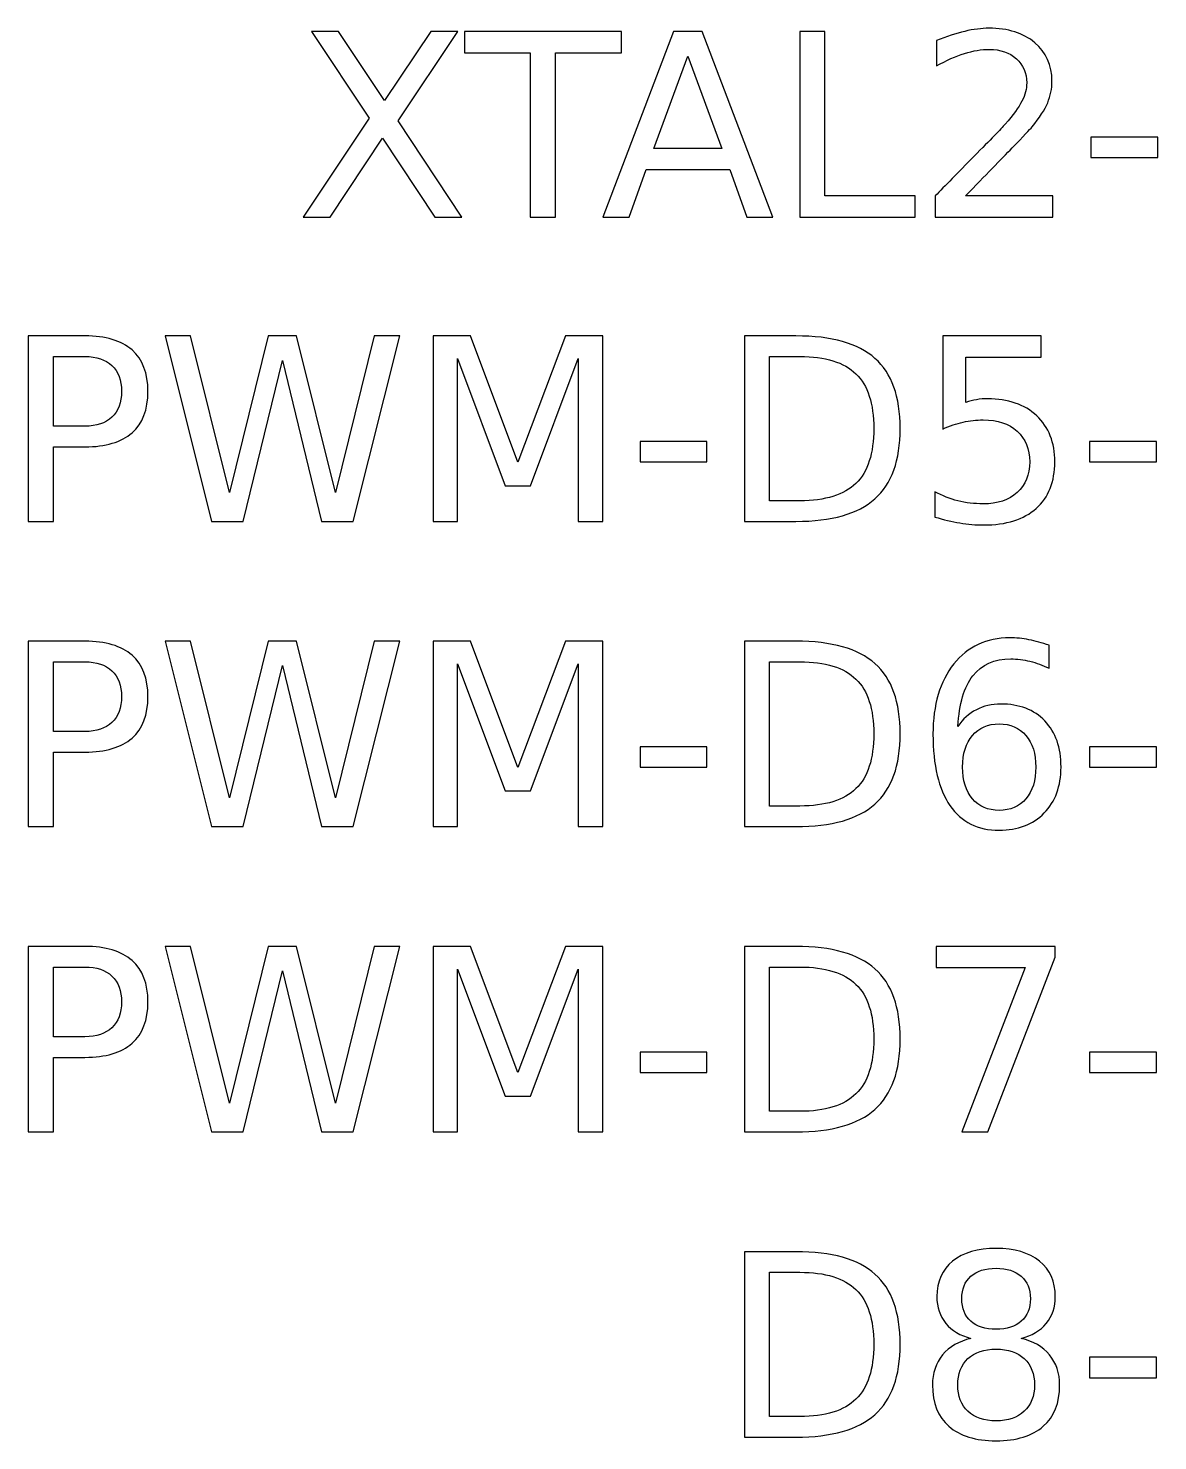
# Model space of a CAD drawing. Header units: centimetres. Extents: x -12.19 to -8.67, y -16.58 to -12.59.
# Drawn here: x -12.187 to -11.247, y -16.581 to -15.406 of the extents above; entities that cross this region are included whole.
import ezdxf

# ---------------------------------------------------------------- set-up
doc = ezdxf.new("R2010")
doc.units = ezdxf.units.CM
doc.header["$MEASUREMENT"] = 0
doc.layers.add('Layer 1', color=7, linetype='Continuous')

msp = doc.modelspace()

# ---------------------------------------------------------------- linework, layer by layer
at = {"layer": 'Layer 1', "color": 250}
for points, knots in [([(-11.40713, -15.54526), (-11.40713, -15.54526), (-11.33429, -15.54526), (-11.33429, -15.54526), (-11.33429, -15.54526), (-11.33429, -15.54526), (-11.33429, -15.56283), (-11.33429, -15.56283), (-11.33429, -15.56283), (-11.33429, -15.56283), (-11.43224, -15.56283), (-11.43224, -15.56283), (-11.43224, -15.56283), (-11.43224, -15.56283), (-11.43224, -15.54526), (-11.43224, -15.54526), (-11.43224, -15.54526), (-11.42431, -15.53708), (-11.41351, -15.52607), (-11.39987, -15.51224), (-11.39987, -15.51224), (-11.38618, -15.49841), (-11.37757, -15.48953), (-11.37408, -15.48554), (-11.37408, -15.48554), (-11.36738, -15.47802), (-11.36272, -15.47168), (-11.36008, -15.46645), (-11.36008, -15.46645), (-11.35743, -15.46127), (-11.35609, -15.45615), (-11.35609, -15.45111), (-11.35609, -15.45111), (-11.35609, -15.44292), (-11.35898, -15.43622), (-11.36473, -15.43107), (-11.36473, -15.43107), (-11.37048, -15.42589), (-11.37796, -15.42331), (-11.38721, -15.42331), (-11.38721, -15.42331), (-11.39373, -15.42331), (-11.40065, -15.42444), (-11.4079, -15.42673), (-11.4079, -15.42673), (-11.41517, -15.42899), (-11.42297, -15.43245), (-11.43122, -15.43707), (-11.43122, -15.43707), (-11.43122, -15.43707), (-11.43122, -15.41597), (-11.43122, -15.41597), (-11.43122, -15.41597), (-11.42282, -15.41259), (-11.41496, -15.41005), (-11.40766, -15.40832), (-11.40766, -15.40832), (-11.40036, -15.40659), (-11.39366, -15.40574), (-11.38759, -15.40574), (-11.38759, -15.40574), (-11.37161, -15.40574), (-11.35888, -15.40973), (-11.34935, -15.41774), (-11.34935, -15.41774), (-11.33986, -15.42571), (-11.3351, -15.4364), (-11.3351, -15.44977), (-11.3351, -15.44977), (-11.3351, -15.45612), (-11.3363, -15.46212), (-11.33866, -15.46779), (-11.33866, -15.46779), (-11.34103, -15.47347), (-11.34537, -15.48018), (-11.35165, -15.4879), (-11.35165, -15.4879), (-11.35337, -15.48991), (-11.35884, -15.49566), (-11.36809, -15.50522), (-11.36809, -15.50522), (-11.37729, -15.51475), (-11.39034, -15.52812), (-11.40713, -15.54526)], [0, 0, 0, 0, 0.047619, 0.047619, 0.047619, 0.047619, 0.0952381, 0.0952381, 0.0952381, 0.0952381, 0.1428571, 0.1428571, 0.1428571, 0.1428571, 0.1904762, 0.1904762, 0.1904762, 0.1904762, 0.2380952, 0.2380952, 0.2380952, 0.2380952, 0.2857143, 0.2857143, 0.2857143, 0.2857143, 0.3333333, 0.3333333, 0.3333333, 0.3333333, 0.3809524, 0.3809524, 0.3809524, 0.3809524, 0.4285714, 0.4285714, 0.4285714, 0.4285714, 0.4761905, 0.4761905, 0.4761905, 0.4761905, 0.5238095, 0.5238095, 0.5238095, 0.5238095, 0.5714286, 0.5714286, 0.5714286, 0.5714286, 0.6190476, 0.6190476, 0.6190476, 0.6190476, 0.6666667, 0.6666667, 0.6666667, 0.6666667, 0.7142857, 0.7142857, 0.7142857, 0.7142857, 0.7619048, 0.7619048, 0.7619048, 0.7619048, 0.8095238, 0.8095238, 0.8095238, 0.8095238, 0.8571429, 0.8571429, 0.8571429, 0.8571429, 0.9047619, 0.9047619, 0.9047619, 0.9047619, 0.952381, 0.952381, 0.952381, 0.952381, 1, 1, 1, 1]), ([(-11.95125, -15.40853), (-11.95125, -15.40853), (-11.92881, -15.40853), (-11.92881, -15.40853), (-11.92881, -15.40853), (-11.92881, -15.40853), (-11.89047, -15.46589), (-11.89047, -15.46589), (-11.89047, -15.46589), (-11.89047, -15.46589), (-11.85195, -15.40853), (-11.85195, -15.40853), (-11.85195, -15.40853), (-11.85195, -15.40853), (-11.82952, -15.40853), (-11.82952, -15.40853), (-11.82952, -15.40853), (-11.82952, -15.40853), (-11.87911, -15.48265), (-11.87911, -15.48265), (-11.87911, -15.48265), (-11.87911, -15.48265), (-11.82621, -15.56283), (-11.82621, -15.56283), (-11.82621, -15.56283), (-11.82621, -15.56283), (-11.84864, -15.56283), (-11.84864, -15.56283), (-11.84864, -15.56283), (-11.84864, -15.56283), (-11.89203, -15.49722), (-11.89203, -15.49722), (-11.89203, -15.49722), (-11.89203, -15.49722), (-11.93572, -15.56283), (-11.93572, -15.56283), (-11.93572, -15.56283), (-11.93572, -15.56283), (-11.95827, -15.56283), (-11.95827, -15.56283), (-11.95827, -15.56283), (-11.95827, -15.56283), (-11.90321, -15.48046), (-11.90321, -15.48046), (-11.90321, -15.48046), (-11.90321, -15.48046), (-11.95125, -15.40853), (-11.95125, -15.40853)], [0, 0, 0, 0, 0.0833333, 0.0833333, 0.0833333, 0.0833333, 0.1666667, 0.1666667, 0.1666667, 0.1666667, 0.25, 0.25, 0.25, 0.25, 0.3333333, 0.3333333, 0.3333333, 0.3333333, 0.4166667, 0.4166667, 0.4166667, 0.4166667, 0.5, 0.5, 0.5, 0.5, 0.5833333, 0.5833333, 0.5833333, 0.5833333, 0.6666667, 0.6666667, 0.6666667, 0.6666667, 0.75, 0.75, 0.75, 0.75, 0.8333333, 0.8333333, 0.8333333, 0.8333333, 0.9166667, 0.9166667, 0.9166667, 0.9166667, 1, 1, 1, 1]), ([(-11.82391, -15.40853), (-11.82391, -15.40853), (-11.69337, -15.40853), (-11.69337, -15.40853), (-11.69337, -15.40853), (-11.69337, -15.40853), (-11.69337, -15.4261), (-11.69337, -15.4261), (-11.69337, -15.4261), (-11.69337, -15.4261), (-11.74815, -15.4261), (-11.74815, -15.4261), (-11.74815, -15.4261), (-11.74815, -15.4261), (-11.74815, -15.56283), (-11.74815, -15.56283), (-11.74815, -15.56283), (-11.74815, -15.56283), (-11.76914, -15.56283), (-11.76914, -15.56283), (-11.76914, -15.56283), (-11.76914, -15.56283), (-11.76914, -15.4261), (-11.76914, -15.4261), (-11.76914, -15.4261), (-11.76914, -15.4261), (-11.82391, -15.4261), (-11.82391, -15.4261), (-11.82391, -15.4261), (-11.82391, -15.4261), (-11.82391, -15.40853), (-11.82391, -15.40853)], [0, 0, 0, 0, 0.125, 0.125, 0.125, 0.125, 0.25, 0.25, 0.25, 0.25, 0.375, 0.375, 0.375, 0.375, 0.5, 0.5, 0.5, 0.5, 0.625, 0.625, 0.625, 0.625, 0.75, 0.75, 0.75, 0.75, 0.875, 0.875, 0.875, 0.875, 1, 1, 1, 1]), ([(-11.64988, -15.40853), (-11.64988, -15.40853), (-11.62621, -15.40853), (-11.62621, -15.40853), (-11.62621, -15.40853), (-11.62621, -15.40853), (-11.56741, -15.56283), (-11.56741, -15.56283), (-11.56741, -15.56283), (-11.56741, -15.56283), (-11.5891, -15.56283), (-11.5891, -15.56283), (-11.5891, -15.56283), (-11.5891, -15.56283), (-11.60317, -15.52325), (-11.60317, -15.52325), (-11.60317, -15.52325), (-11.60317, -15.52325), (-11.67269, -15.52325), (-11.67269, -15.52325), (-11.67269, -15.52325), (-11.67269, -15.52325), (-11.68677, -15.56283), (-11.68677, -15.56283), (-11.68677, -15.56283), (-11.68677, -15.56283), (-11.70878, -15.56283), (-11.70878, -15.56283), (-11.70878, -15.56283), (-11.70878, -15.56283), (-11.64988, -15.40853), (-11.64988, -15.40853)], [0, 0, 0, 0, 0.125, 0.125, 0.125, 0.125, 0.25, 0.25, 0.25, 0.25, 0.375, 0.375, 0.375, 0.375, 0.5, 0.5, 0.5, 0.5, 0.625, 0.625, 0.625, 0.625, 0.75, 0.75, 0.75, 0.75, 0.875, 0.875, 0.875, 0.875, 1, 1, 1, 1]), ([(-11.54486, -15.40853), (-11.54486, -15.40853), (-11.52398, -15.40853), (-11.52398, -15.40853), (-11.52398, -15.40853), (-11.52398, -15.40853), (-11.52398, -15.54526), (-11.52398, -15.54526), (-11.52398, -15.54526), (-11.52398, -15.54526), (-11.44885, -15.54526), (-11.44885, -15.54526), (-11.44885, -15.54526), (-11.44885, -15.54526), (-11.44885, -15.56283), (-11.44885, -15.56283), (-11.44885, -15.56283), (-11.44885, -15.56283), (-11.54486, -15.56283), (-11.54486, -15.56283), (-11.54486, -15.56283), (-11.54486, -15.56283), (-11.54486, -15.40853), (-11.54486, -15.40853)], [0, 0, 0, 0, 0.1666667, 0.1666667, 0.1666667, 0.1666667, 0.3333333, 0.3333333, 0.3333333, 0.3333333, 0.5, 0.5, 0.5, 0.5, 0.6666667, 0.6666667, 0.6666667, 0.6666667, 0.8333333, 0.8333333, 0.8333333, 0.8333333, 1, 1, 1, 1]), ([(-11.6381, -15.4291), (-11.6381, -15.4291), (-11.66641, -15.50589), (-11.66641, -15.50589), (-11.66641, -15.50589), (-11.66641, -15.50589), (-11.60966, -15.50589), (-11.60966, -15.50589), (-11.60966, -15.50589), (-11.60966, -15.50589), (-11.6381, -15.4291), (-11.6381, -15.4291)], [0, 0, 0, 0, 0.3333333, 0.3333333, 0.3333333, 0.3333333, 0.6666667, 0.6666667, 0.6666667, 0.6666667, 1, 1, 1, 1]), ([(-11.30275, -15.4964), (-11.30275, -15.4964), (-11.24706, -15.4964), (-11.24706, -15.4964), (-11.24706, -15.4964), (-11.24706, -15.4964), (-11.24706, -15.51334), (-11.24706, -15.51334), (-11.24706, -15.51334), (-11.24706, -15.51334), (-11.30275, -15.51334), (-11.30275, -15.51334), (-11.30275, -15.51334), (-11.30275, -15.51334), (-11.30275, -15.4964), (-11.30275, -15.4964)], [0, 0, 0, 0, 0.25, 0.25, 0.25, 0.25, 0.5, 0.5, 0.5, 0.5, 0.75, 0.75, 0.75, 0.75, 1, 1, 1, 1]), ([(-12.18691, -15.66175), (-12.18691, -15.66175), (-12.13979, -15.66175), (-12.13979, -15.66175), (-12.13979, -15.66175), (-12.12251, -15.66175), (-12.10942, -15.66567), (-12.10056, -15.67346), (-12.10056, -15.67346), (-12.09171, -15.68129), (-12.0873, -15.69276), (-12.0873, -15.70786), (-12.0873, -15.70786), (-12.0873, -15.72306), (-12.09171, -15.73456), (-12.10056, -15.74236), (-12.10056, -15.74236), (-12.10942, -15.75015), (-12.12251, -15.75403), (-12.13979, -15.75403), (-12.13979, -15.75403), (-12.13979, -15.75403), (-12.16603, -15.75403), (-12.16603, -15.75403), (-12.16603, -15.75403), (-12.16603, -15.75403), (-12.16603, -15.81605), (-12.16603, -15.81605), (-12.16603, -15.81605), (-12.16603, -15.81605), (-12.18691, -15.81605), (-12.18691, -15.81605), (-12.18691, -15.81605), (-12.18691, -15.81605), (-12.18691, -15.66175), (-12.18691, -15.66175)], [0, 0, 0, 0, 0.1111111, 0.1111111, 0.1111111, 0.1111111, 0.2222222, 0.2222222, 0.2222222, 0.2222222, 0.3333333, 0.3333333, 0.3333333, 0.3333333, 0.4444444, 0.4444444, 0.4444444, 0.4444444, 0.5555556, 0.5555556, 0.5555556, 0.5555556, 0.6666667, 0.6666667, 0.6666667, 0.6666667, 0.7777778, 0.7777778, 0.7777778, 0.7777778, 0.8888889, 0.8888889, 0.8888889, 0.8888889, 1, 1, 1, 1]), ([(-12.07306, -15.66175), (-12.07306, -15.66175), (-12.05196, -15.66175), (-12.05196, -15.66175), (-12.05196, -15.66175), (-12.05196, -15.66175), (-12.01952, -15.79217), (-12.01952, -15.79217), (-12.01952, -15.79217), (-12.01952, -15.79217), (-11.98717, -15.66175), (-11.98717, -15.66175), (-11.98717, -15.66175), (-11.98717, -15.66175), (-11.96371, -15.66175), (-11.96371, -15.66175), (-11.96371, -15.66175), (-11.96371, -15.66175), (-11.9313, -15.79217), (-11.9313, -15.79217), (-11.9313, -15.79217), (-11.9313, -15.79217), (-11.89895, -15.66175), (-11.89895, -15.66175), (-11.89895, -15.66175), (-11.89895, -15.66175), (-11.87775, -15.66175), (-11.87775, -15.66175), (-11.87775, -15.66175), (-11.87775, -15.66175), (-11.91652, -15.81605), (-11.91652, -15.81605), (-11.91652, -15.81605), (-11.91652, -15.81605), (-11.94277, -15.81605), (-11.94277, -15.81605), (-11.94277, -15.81605), (-11.94277, -15.81605), (-11.97532, -15.6821), (-11.97532, -15.6821), (-11.97532, -15.6821), (-11.97532, -15.6821), (-12.00816, -15.81605), (-12.00816, -15.81605), (-12.00816, -15.81605), (-12.00816, -15.81605), (-12.03441, -15.81605), (-12.03441, -15.81605), (-12.03441, -15.81605), (-12.03441, -15.81605), (-12.07306, -15.66175), (-12.07306, -15.66175)], [0, 0, 0, 0, 0.0769231, 0.0769231, 0.0769231, 0.0769231, 0.1538462, 0.1538462, 0.1538462, 0.1538462, 0.2307692, 0.2307692, 0.2307692, 0.2307692, 0.3076923, 0.3076923, 0.3076923, 0.3076923, 0.3846154, 0.3846154, 0.3846154, 0.3846154, 0.4615385, 0.4615385, 0.4615385, 0.4615385, 0.5384615, 0.5384615, 0.5384615, 0.5384615, 0.6153846, 0.6153846, 0.6153846, 0.6153846, 0.6923077, 0.6923077, 0.6923077, 0.6923077, 0.7692308, 0.7692308, 0.7692308, 0.7692308, 0.8461538, 0.8461538, 0.8461538, 0.8461538, 0.9230769, 0.9230769, 0.9230769, 0.9230769, 1, 1, 1, 1]), ([(-11.85002, -15.66175), (-11.85002, -15.66175), (-11.81892, -15.66175), (-11.81892, -15.66175), (-11.81892, -15.66175), (-11.81892, -15.66175), (-11.77955, -15.76673), (-11.77955, -15.76673), (-11.77955, -15.76673), (-11.77955, -15.76673), (-11.73997, -15.66175), (-11.73997, -15.66175), (-11.73997, -15.66175), (-11.73997, -15.66175), (-11.70886, -15.66175), (-11.70886, -15.66175), (-11.70886, -15.66175), (-11.70886, -15.66175), (-11.70886, -15.81605), (-11.70886, -15.81605), (-11.70886, -15.81605), (-11.70886, -15.81605), (-11.72922, -15.81605), (-11.72922, -15.81605), (-11.72922, -15.81605), (-11.72922, -15.81605), (-11.72922, -15.68055), (-11.72922, -15.68055), (-11.72922, -15.68055), (-11.72922, -15.68055), (-11.769, -15.78638), (-11.769, -15.78638), (-11.769, -15.78638), (-11.769, -15.78638), (-11.78999, -15.78638), (-11.78999, -15.78638), (-11.78999, -15.78638), (-11.78999, -15.78638), (-11.82977, -15.68055), (-11.82977, -15.68055), (-11.82977, -15.68055), (-11.82977, -15.68055), (-11.82977, -15.81605), (-11.82977, -15.81605), (-11.82977, -15.81605), (-11.82977, -15.81605), (-11.85002, -15.81605), (-11.85002, -15.81605), (-11.85002, -15.81605), (-11.85002, -15.81605), (-11.85002, -15.66175), (-11.85002, -15.66175)], [0, 0, 0, 0, 0.0769231, 0.0769231, 0.0769231, 0.0769231, 0.1538462, 0.1538462, 0.1538462, 0.1538462, 0.2307692, 0.2307692, 0.2307692, 0.2307692, 0.3076923, 0.3076923, 0.3076923, 0.3076923, 0.3846154, 0.3846154, 0.3846154, 0.3846154, 0.4615385, 0.4615385, 0.4615385, 0.4615385, 0.5384615, 0.5384615, 0.5384615, 0.5384615, 0.6153846, 0.6153846, 0.6153846, 0.6153846, 0.6923077, 0.6923077, 0.6923077, 0.6923077, 0.7692308, 0.7692308, 0.7692308, 0.7692308, 0.8461538, 0.8461538, 0.8461538, 0.8461538, 0.9230769, 0.9230769, 0.9230769, 0.9230769, 1, 1, 1, 1]), ([(-11.59105, -15.66175), (-11.59105, -15.66175), (-11.54817, -15.66175), (-11.54817, -15.66175), (-11.54817, -15.66175), (-11.51825, -15.66175), (-11.49631, -15.66796), (-11.48234, -15.68041), (-11.48234, -15.68041), (-11.46834, -15.69283), (-11.46136, -15.7123), (-11.46136, -15.73876), (-11.46136, -15.73876), (-11.46136, -15.76536), (-11.46838, -15.78487), (-11.48245, -15.79735), (-11.48245, -15.79735), (-11.49649, -15.80981), (-11.51839, -15.81605), (-11.54817, -15.81605), (-11.54817, -15.81605), (-11.54817, -15.81605), (-11.59105, -15.81605), (-11.59105, -15.81605), (-11.59105, -15.81605), (-11.59105, -15.81605), (-11.59105, -15.66175), (-11.59105, -15.66175)], [0, 0, 0, 0, 0.1428571, 0.1428571, 0.1428571, 0.1428571, 0.2857143, 0.2857143, 0.2857143, 0.2857143, 0.4285714, 0.4285714, 0.4285714, 0.4285714, 0.5714286, 0.5714286, 0.5714286, 0.5714286, 0.7142857, 0.7142857, 0.7142857, 0.7142857, 0.8571429, 0.8571429, 0.8571429, 0.8571429, 1, 1, 1, 1]), ([(-11.42601, -15.66175), (-11.42601, -15.66175), (-11.34407, -15.66175), (-11.34407, -15.66175), (-11.34407, -15.66175), (-11.34407, -15.66175), (-11.34407, -15.67932), (-11.34407, -15.67932), (-11.34407, -15.67932), (-11.34407, -15.67932), (-11.40689, -15.67932), (-11.40689, -15.67932), (-11.40689, -15.67932), (-11.40689, -15.67932), (-11.40689, -15.71713), (-11.40689, -15.71713), (-11.40689, -15.71713), (-11.40386, -15.71611), (-11.40083, -15.71534), (-11.3978, -15.71481), (-11.3978, -15.71481), (-11.39477, -15.71428), (-11.39173, -15.71403), (-11.3887, -15.71403), (-11.3887, -15.71403), (-11.37148, -15.71403), (-11.35787, -15.71876), (-11.34781, -15.72818), (-11.34781, -15.72818), (-11.33776, -15.73763), (-11.33271, -15.7504), (-11.33271, -15.76652), (-11.33271, -15.76652), (-11.33271, -15.78314), (-11.33786, -15.79605), (-11.3482, -15.80526), (-11.3482, -15.80526), (-11.35854, -15.81446), (-11.37311, -15.81905), (-11.39194, -15.81905), (-11.39194, -15.81905), (-11.3984, -15.81905), (-11.40499, -15.81848), (-11.41172, -15.81739), (-11.41172, -15.81739), (-11.41843, -15.8163), (-11.42538, -15.81464), (-11.43254, -15.81242), (-11.43254, -15.81242), (-11.43254, -15.81242), (-11.43254, -15.79143), (-11.43254, -15.79143), (-11.43254, -15.79143), (-11.42633, -15.79481), (-11.41994, -15.79732), (-11.41331, -15.79898), (-11.41331, -15.79898), (-11.40671, -15.80063), (-11.3997, -15.80148), (-11.39233, -15.80148), (-11.39233, -15.80148), (-11.38044, -15.80148), (-11.37099, -15.79834), (-11.36404, -15.79206), (-11.36404, -15.79206), (-11.35709, -15.78582), (-11.3536, -15.77728), (-11.3536, -15.76652), (-11.3536, -15.76652), (-11.3536, -15.7558), (-11.35709, -15.74726), (-11.36404, -15.74102), (-11.36404, -15.74102), (-11.37099, -15.73474), (-11.38041, -15.7316), (-11.39233, -15.7316), (-11.39233, -15.7316), (-11.39791, -15.7316), (-11.40348, -15.73223), (-11.40901, -15.73347), (-11.40901, -15.73347), (-11.41455, -15.7347), (-11.42023, -15.73664), (-11.42601, -15.73925), (-11.42601, -15.73925), (-11.42601, -15.73925), (-11.42601, -15.66175), (-11.42601, -15.66175)], [0, 0, 0, 0, 0.0454545, 0.0454545, 0.0454545, 0.0454545, 0.0909091, 0.0909091, 0.0909091, 0.0909091, 0.1363636, 0.1363636, 0.1363636, 0.1363636, 0.1818182, 0.1818182, 0.1818182, 0.1818182, 0.2272727, 0.2272727, 0.2272727, 0.2272727, 0.2727273, 0.2727273, 0.2727273, 0.2727273, 0.3181818, 0.3181818, 0.3181818, 0.3181818, 0.3636364, 0.3636364, 0.3636364, 0.3636364, 0.4090909, 0.4090909, 0.4090909, 0.4090909, 0.4545455, 0.4545455, 0.4545455, 0.4545455, 0.5, 0.5, 0.5, 0.5, 0.5454545, 0.5454545, 0.5454545, 0.5454545, 0.5909091, 0.5909091, 0.5909091, 0.5909091, 0.6363636, 0.6363636, 0.6363636, 0.6363636, 0.6818182, 0.6818182, 0.6818182, 0.6818182, 0.7272727, 0.7272727, 0.7272727, 0.7272727, 0.7727273, 0.7727273, 0.7727273, 0.7727273, 0.8181818, 0.8181818, 0.8181818, 0.8181818, 0.8636364, 0.8636364, 0.8636364, 0.8636364, 0.9090909, 0.9090909, 0.9090909, 0.9090909, 0.9545455, 0.9545455, 0.9545455, 0.9545455, 1, 1, 1, 1]), ([(-12.16603, -15.67889), (-12.16603, -15.67889), (-12.16603, -15.73689), (-12.16603, -15.73689), (-12.16603, -15.73689), (-12.16603, -15.73689), (-12.13979, -15.73689), (-12.13979, -15.73689), (-12.13979, -15.73689), (-12.13009, -15.73689), (-12.12258, -15.73438), (-12.11729, -15.72934), (-12.11729, -15.72934), (-12.11196, -15.7243), (-12.10931, -15.71713), (-12.10931, -15.70786), (-12.10931, -15.70786), (-12.10931, -15.69861), (-12.11196, -15.69149), (-12.11729, -15.68644), (-12.11729, -15.68644), (-12.12258, -15.6814), (-12.13009, -15.67889), (-12.13979, -15.67889), (-12.13979, -15.67889), (-12.13979, -15.67889), (-12.16603, -15.67889), (-12.16603, -15.67889)], [0, 0, 0, 0, 0.1428571, 0.1428571, 0.1428571, 0.1428571, 0.2857143, 0.2857143, 0.2857143, 0.2857143, 0.4285714, 0.4285714, 0.4285714, 0.4285714, 0.5714286, 0.5714286, 0.5714286, 0.5714286, 0.7142857, 0.7142857, 0.7142857, 0.7142857, 0.8571429, 0.8571429, 0.8571429, 0.8571429, 1, 1, 1, 1]), ([(-11.57017, -15.67889), (-11.57017, -15.67889), (-11.57017, -15.79891), (-11.57017, -15.79891), (-11.57017, -15.79891), (-11.57017, -15.79891), (-11.54496, -15.79891), (-11.54496, -15.79891), (-11.54496, -15.79891), (-11.52368, -15.79891), (-11.50809, -15.79407), (-11.49818, -15.78444), (-11.49818, -15.78444), (-11.4883, -15.77478), (-11.48336, -15.75957), (-11.48336, -15.73876), (-11.48336, -15.73876), (-11.48336, -15.71809), (-11.4883, -15.70292), (-11.49818, -15.69332), (-11.49818, -15.69332), (-11.50809, -15.68369), (-11.52368, -15.67889), (-11.54496, -15.67889), (-11.54496, -15.67889), (-11.54496, -15.67889), (-11.57017, -15.67889), (-11.57017, -15.67889)], [0, 0, 0, 0, 0.1428571, 0.1428571, 0.1428571, 0.1428571, 0.2857143, 0.2857143, 0.2857143, 0.2857143, 0.4285714, 0.4285714, 0.4285714, 0.4285714, 0.5714286, 0.5714286, 0.5714286, 0.5714286, 0.7142857, 0.7142857, 0.7142857, 0.7142857, 0.8571429, 0.8571429, 0.8571429, 0.8571429, 1, 1, 1, 1]), ([(-11.67785, -15.74962), (-11.67785, -15.74962), (-11.62216, -15.74962), (-11.62216, -15.74962), (-11.62216, -15.74962), (-11.62216, -15.74962), (-11.62216, -15.76656), (-11.62216, -15.76656), (-11.62216, -15.76656), (-11.62216, -15.76656), (-11.67785, -15.76656), (-11.67785, -15.76656), (-11.67785, -15.76656), (-11.67785, -15.76656), (-11.67785, -15.74962), (-11.67785, -15.74962)], [0, 0, 0, 0, 0.25, 0.25, 0.25, 0.25, 0.5, 0.5, 0.5, 0.5, 0.75, 0.75, 0.75, 0.75, 1, 1, 1, 1]), ([(-11.30389, -15.74962), (-11.30389, -15.74962), (-11.2482, -15.74962), (-11.2482, -15.74962), (-11.2482, -15.74962), (-11.2482, -15.74962), (-11.2482, -15.76656), (-11.2482, -15.76656), (-11.2482, -15.76656), (-11.2482, -15.76656), (-11.30389, -15.76656), (-11.30389, -15.76656), (-11.30389, -15.76656), (-11.30389, -15.76656), (-11.30389, -15.74962), (-11.30389, -15.74962)], [0, 0, 0, 0, 0.25, 0.25, 0.25, 0.25, 0.5, 0.5, 0.5, 0.5, 0.75, 0.75, 0.75, 0.75, 1, 1, 1, 1]), ([(-11.33755, -15.91917), (-11.33755, -15.91917), (-11.33755, -15.93819), (-11.33755, -15.93819), (-11.33755, -15.93819), (-11.34277, -15.93572), (-11.34806, -15.93381), (-11.35342, -15.93251), (-11.35342, -15.93251), (-11.35875, -15.9312), (-11.36404, -15.93053), (-11.3693, -15.93053), (-11.3693, -15.93053), (-11.38305, -15.93053), (-11.3936, -15.93519), (-11.40087, -15.94447), (-11.40087, -15.94447), (-11.40813, -15.95378), (-11.41229, -15.96782), (-11.41331, -15.98666), (-11.41331, -15.98666), (-11.40925, -15.98066), (-11.40414, -15.97604), (-11.39801, -15.97283), (-11.39801, -15.97283), (-11.39187, -15.96962), (-11.38514, -15.96803), (-11.37776, -15.96803), (-11.37776, -15.96803), (-11.36228, -15.96803), (-11.35, -15.97272), (-11.341, -15.98214), (-11.341, -15.98214), (-11.33201, -15.99156), (-11.32753, -16.00433), (-11.32753, -16.02052), (-11.32753, -16.02052), (-11.32753, -16.0364), (-11.33222, -16.0491), (-11.34157, -16.05869), (-11.34157, -16.05869), (-11.35095, -16.06825), (-11.36344, -16.07305), (-11.379, -16.07305), (-11.379, -16.07305), (-11.39685, -16.07305), (-11.41049, -16.0662), (-11.41994, -16.05252), (-11.41994, -16.05252), (-11.42936, -16.03887), (-11.43409, -16.01904), (-11.43409, -15.99304), (-11.43409, -15.99304), (-11.43409, -15.96866), (-11.4283, -15.94923), (-11.41673, -15.93473), (-11.41673, -15.93473), (-11.40513, -15.92023), (-11.38962, -15.91296), (-11.37011, -15.91296), (-11.37011, -15.91296), (-11.36489, -15.91296), (-11.35959, -15.91349), (-11.35423, -15.91452), (-11.35423, -15.91452), (-11.34891, -15.91554), (-11.34333, -15.91709), (-11.33755, -15.91917)], [0, 0, 0, 0, 0.0588235, 0.0588235, 0.0588235, 0.0588235, 0.1176471, 0.1176471, 0.1176471, 0.1176471, 0.1764706, 0.1764706, 0.1764706, 0.1764706, 0.2352941, 0.2352941, 0.2352941, 0.2352941, 0.2941176, 0.2941176, 0.2941176, 0.2941176, 0.3529412, 0.3529412, 0.3529412, 0.3529412, 0.4117647, 0.4117647, 0.4117647, 0.4117647, 0.4705882, 0.4705882, 0.4705882, 0.4705882, 0.5294118, 0.5294118, 0.5294118, 0.5294118, 0.5882353, 0.5882353, 0.5882353, 0.5882353, 0.6470588, 0.6470588, 0.6470588, 0.6470588, 0.7058824, 0.7058824, 0.7058824, 0.7058824, 0.7647059, 0.7647059, 0.7647059, 0.7647059, 0.8235294, 0.8235294, 0.8235294, 0.8235294, 0.8823529, 0.8823529, 0.8823529, 0.8823529, 0.9411765, 0.9411765, 0.9411765, 0.9411765, 1, 1, 1, 1]), ([(-12.18691, -15.91575), (-12.18691, -15.91575), (-12.13979, -15.91575), (-12.13979, -15.91575), (-12.13979, -15.91575), (-12.12251, -15.91575), (-12.10942, -15.91967), (-12.10056, -15.92746), (-12.10056, -15.92746), (-12.09171, -15.93529), (-12.0873, -15.94676), (-12.0873, -15.96186), (-12.0873, -15.96186), (-12.0873, -15.97706), (-12.09171, -15.98856), (-12.10056, -15.99636), (-12.10056, -15.99636), (-12.10942, -16.00415), (-12.12251, -16.00803), (-12.13979, -16.00803), (-12.13979, -16.00803), (-12.13979, -16.00803), (-12.16603, -16.00803), (-12.16603, -16.00803), (-12.16603, -16.00803), (-12.16603, -16.00803), (-12.16603, -16.07005), (-12.16603, -16.07005), (-12.16603, -16.07005), (-12.16603, -16.07005), (-12.18691, -16.07005), (-12.18691, -16.07005), (-12.18691, -16.07005), (-12.18691, -16.07005), (-12.18691, -15.91575), (-12.18691, -15.91575)], [0, 0, 0, 0, 0.1111111, 0.1111111, 0.1111111, 0.1111111, 0.2222222, 0.2222222, 0.2222222, 0.2222222, 0.3333333, 0.3333333, 0.3333333, 0.3333333, 0.4444444, 0.4444444, 0.4444444, 0.4444444, 0.5555556, 0.5555556, 0.5555556, 0.5555556, 0.6666667, 0.6666667, 0.6666667, 0.6666667, 0.7777778, 0.7777778, 0.7777778, 0.7777778, 0.8888889, 0.8888889, 0.8888889, 0.8888889, 1, 1, 1, 1]), ([(-12.07306, -15.91575), (-12.07306, -15.91575), (-12.05196, -15.91575), (-12.05196, -15.91575), (-12.05196, -15.91575), (-12.05196, -15.91575), (-12.01952, -16.04617), (-12.01952, -16.04617), (-12.01952, -16.04617), (-12.01952, -16.04617), (-11.98717, -15.91575), (-11.98717, -15.91575), (-11.98717, -15.91575), (-11.98717, -15.91575), (-11.96371, -15.91575), (-11.96371, -15.91575), (-11.96371, -15.91575), (-11.96371, -15.91575), (-11.9313, -16.04617), (-11.9313, -16.04617), (-11.9313, -16.04617), (-11.9313, -16.04617), (-11.89895, -15.91575), (-11.89895, -15.91575), (-11.89895, -15.91575), (-11.89895, -15.91575), (-11.87775, -15.91575), (-11.87775, -15.91575), (-11.87775, -15.91575), (-11.87775, -15.91575), (-11.91652, -16.07005), (-11.91652, -16.07005), (-11.91652, -16.07005), (-11.91652, -16.07005), (-11.94277, -16.07005), (-11.94277, -16.07005), (-11.94277, -16.07005), (-11.94277, -16.07005), (-11.97532, -15.9361), (-11.97532, -15.9361), (-11.97532, -15.9361), (-11.97532, -15.9361), (-12.00816, -16.07005), (-12.00816, -16.07005), (-12.00816, -16.07005), (-12.00816, -16.07005), (-12.03441, -16.07005), (-12.03441, -16.07005), (-12.03441, -16.07005), (-12.03441, -16.07005), (-12.07306, -15.91575), (-12.07306, -15.91575)], [0, 0, 0, 0, 0.0769231, 0.0769231, 0.0769231, 0.0769231, 0.1538462, 0.1538462, 0.1538462, 0.1538462, 0.2307692, 0.2307692, 0.2307692, 0.2307692, 0.3076923, 0.3076923, 0.3076923, 0.3076923, 0.3846154, 0.3846154, 0.3846154, 0.3846154, 0.4615385, 0.4615385, 0.4615385, 0.4615385, 0.5384615, 0.5384615, 0.5384615, 0.5384615, 0.6153846, 0.6153846, 0.6153846, 0.6153846, 0.6923077, 0.6923077, 0.6923077, 0.6923077, 0.7692308, 0.7692308, 0.7692308, 0.7692308, 0.8461538, 0.8461538, 0.8461538, 0.8461538, 0.9230769, 0.9230769, 0.9230769, 0.9230769, 1, 1, 1, 1]), ([(-11.85002, -15.91575), (-11.85002, -15.91575), (-11.81892, -15.91575), (-11.81892, -15.91575), (-11.81892, -15.91575), (-11.81892, -15.91575), (-11.77955, -16.02073), (-11.77955, -16.02073), (-11.77955, -16.02073), (-11.77955, -16.02073), (-11.73997, -15.91575), (-11.73997, -15.91575), (-11.73997, -15.91575), (-11.73997, -15.91575), (-11.70886, -15.91575), (-11.70886, -15.91575), (-11.70886, -15.91575), (-11.70886, -15.91575), (-11.70886, -16.07005), (-11.70886, -16.07005), (-11.70886, -16.07005), (-11.70886, -16.07005), (-11.72922, -16.07005), (-11.72922, -16.07005), (-11.72922, -16.07005), (-11.72922, -16.07005), (-11.72922, -15.93455), (-11.72922, -15.93455), (-11.72922, -15.93455), (-11.72922, -15.93455), (-11.769, -16.04038), (-11.769, -16.04038), (-11.769, -16.04038), (-11.769, -16.04038), (-11.78999, -16.04038), (-11.78999, -16.04038), (-11.78999, -16.04038), (-11.78999, -16.04038), (-11.82977, -15.93455), (-11.82977, -15.93455), (-11.82977, -15.93455), (-11.82977, -15.93455), (-11.82977, -16.07005), (-11.82977, -16.07005), (-11.82977, -16.07005), (-11.82977, -16.07005), (-11.85002, -16.07005), (-11.85002, -16.07005), (-11.85002, -16.07005), (-11.85002, -16.07005), (-11.85002, -15.91575), (-11.85002, -15.91575)], [0, 0, 0, 0, 0.0769231, 0.0769231, 0.0769231, 0.0769231, 0.1538462, 0.1538462, 0.1538462, 0.1538462, 0.2307692, 0.2307692, 0.2307692, 0.2307692, 0.3076923, 0.3076923, 0.3076923, 0.3076923, 0.3846154, 0.3846154, 0.3846154, 0.3846154, 0.4615385, 0.4615385, 0.4615385, 0.4615385, 0.5384615, 0.5384615, 0.5384615, 0.5384615, 0.6153846, 0.6153846, 0.6153846, 0.6153846, 0.6923077, 0.6923077, 0.6923077, 0.6923077, 0.7692308, 0.7692308, 0.7692308, 0.7692308, 0.8461538, 0.8461538, 0.8461538, 0.8461538, 0.9230769, 0.9230769, 0.9230769, 0.9230769, 1, 1, 1, 1]), ([(-11.59105, -15.91575), (-11.59105, -15.91575), (-11.54817, -15.91575), (-11.54817, -15.91575), (-11.54817, -15.91575), (-11.51825, -15.91575), (-11.49631, -15.92196), (-11.48234, -15.93441), (-11.48234, -15.93441), (-11.46834, -15.94683), (-11.46136, -15.9663), (-11.46136, -15.99276), (-11.46136, -15.99276), (-11.46136, -16.01936), (-11.46838, -16.03887), (-11.48245, -16.05135), (-11.48245, -16.05135), (-11.49649, -16.06381), (-11.51839, -16.07005), (-11.54817, -16.07005), (-11.54817, -16.07005), (-11.54817, -16.07005), (-11.59105, -16.07005), (-11.59105, -16.07005), (-11.59105, -16.07005), (-11.59105, -16.07005), (-11.59105, -15.91575), (-11.59105, -15.91575)], [0, 0, 0, 0, 0.1428571, 0.1428571, 0.1428571, 0.1428571, 0.2857143, 0.2857143, 0.2857143, 0.2857143, 0.4285714, 0.4285714, 0.4285714, 0.4285714, 0.5714286, 0.5714286, 0.5714286, 0.5714286, 0.7142857, 0.7142857, 0.7142857, 0.7142857, 0.8571429, 0.8571429, 0.8571429, 0.8571429, 1, 1, 1, 1]), ([(-12.16603, -15.93289), (-12.16603, -15.93289), (-12.16603, -15.99089), (-12.16603, -15.99089), (-12.16603, -15.99089), (-12.16603, -15.99089), (-12.13979, -15.99089), (-12.13979, -15.99089), (-12.13979, -15.99089), (-12.13009, -15.99089), (-12.12258, -15.98838), (-12.11729, -15.98334), (-12.11729, -15.98334), (-12.11196, -15.9783), (-12.10931, -15.97113), (-12.10931, -15.96186), (-12.10931, -15.96186), (-12.10931, -15.95261), (-12.11196, -15.94549), (-12.11729, -15.94044), (-12.11729, -15.94044), (-12.12258, -15.9354), (-12.13009, -15.93289), (-12.13979, -15.93289), (-12.13979, -15.93289), (-12.13979, -15.93289), (-12.16603, -15.93289), (-12.16603, -15.93289)], [0, 0, 0, 0, 0.1428571, 0.1428571, 0.1428571, 0.1428571, 0.2857143, 0.2857143, 0.2857143, 0.2857143, 0.4285714, 0.4285714, 0.4285714, 0.4285714, 0.5714286, 0.5714286, 0.5714286, 0.5714286, 0.7142857, 0.7142857, 0.7142857, 0.7142857, 0.8571429, 0.8571429, 0.8571429, 0.8571429, 1, 1, 1, 1]), ([(-11.57017, -15.93289), (-11.57017, -15.93289), (-11.57017, -16.05291), (-11.57017, -16.05291), (-11.57017, -16.05291), (-11.57017, -16.05291), (-11.54496, -16.05291), (-11.54496, -16.05291), (-11.54496, -16.05291), (-11.52368, -16.05291), (-11.50809, -16.04807), (-11.49818, -16.03844), (-11.49818, -16.03844), (-11.4883, -16.02878), (-11.48336, -16.01357), (-11.48336, -15.99276), (-11.48336, -15.99276), (-11.48336, -15.97209), (-11.4883, -15.95692), (-11.49818, -15.94732), (-11.49818, -15.94732), (-11.50809, -15.93769), (-11.52368, -15.93289), (-11.54496, -15.93289), (-11.54496, -15.93289), (-11.54496, -15.93289), (-11.57017, -15.93289), (-11.57017, -15.93289)], [0, 0, 0, 0, 0.1428571, 0.1428571, 0.1428571, 0.1428571, 0.2857143, 0.2857143, 0.2857143, 0.2857143, 0.4285714, 0.4285714, 0.4285714, 0.4285714, 0.5714286, 0.5714286, 0.5714286, 0.5714286, 0.7142857, 0.7142857, 0.7142857, 0.7142857, 0.8571429, 0.8571429, 0.8571429, 0.8571429, 1, 1, 1, 1]), ([(-11.379, -15.98457), (-11.38838, -15.98457), (-11.39582, -15.98778), (-11.40129, -15.99417), (-11.40129, -15.99417), (-11.40675, -16.00059), (-11.4095, -16.00937), (-11.4095, -16.02052), (-11.4095, -16.02052), (-11.4095, -16.03163), (-11.40675, -16.04038), (-11.40129, -16.04684), (-11.40129, -16.04684), (-11.39582, -16.05329), (-11.38838, -16.0565), (-11.379, -16.0565), (-11.379, -16.0565), (-11.36965, -16.0565), (-11.36221, -16.05329), (-11.35674, -16.04684), (-11.35674, -16.04684), (-11.35127, -16.04038), (-11.34852, -16.03163), (-11.34852, -16.02052), (-11.34852, -16.02052), (-11.34852, -16.00937), (-11.35127, -16.00059), (-11.35674, -15.99417), (-11.35674, -15.99417), (-11.36221, -15.98778), (-11.36965, -15.98457), (-11.379, -15.98457)], [0, 0, 0, 0, 0.125, 0.125, 0.125, 0.125, 0.25, 0.25, 0.25, 0.25, 0.375, 0.375, 0.375, 0.375, 0.5, 0.5, 0.5, 0.5, 0.625, 0.625, 0.625, 0.625, 0.75, 0.75, 0.75, 0.75, 0.875, 0.875, 0.875, 0.875, 1, 1, 1, 1]), ([(-11.67785, -16.00362), (-11.67785, -16.00362), (-11.62216, -16.00362), (-11.62216, -16.00362), (-11.62216, -16.00362), (-11.62216, -16.00362), (-11.62216, -16.02056), (-11.62216, -16.02056), (-11.62216, -16.02056), (-11.62216, -16.02056), (-11.67785, -16.02056), (-11.67785, -16.02056), (-11.67785, -16.02056), (-11.67785, -16.02056), (-11.67785, -16.00362), (-11.67785, -16.00362)], [0, 0, 0, 0, 0.25, 0.25, 0.25, 0.25, 0.5, 0.5, 0.5, 0.5, 0.75, 0.75, 0.75, 0.75, 1, 1, 1, 1]), ([(-11.30389, -16.00362), (-11.30389, -16.00362), (-11.2482, -16.00362), (-11.2482, -16.00362), (-11.2482, -16.00362), (-11.2482, -16.00362), (-11.2482, -16.02056), (-11.2482, -16.02056), (-11.2482, -16.02056), (-11.2482, -16.02056), (-11.30389, -16.02056), (-11.30389, -16.02056), (-11.30389, -16.02056), (-11.30389, -16.02056), (-11.30389, -16.00362), (-11.30389, -16.00362)], [0, 0, 0, 0, 0.25, 0.25, 0.25, 0.25, 0.5, 0.5, 0.5, 0.5, 0.75, 0.75, 0.75, 0.75, 1, 1, 1, 1]), ([(-12.18691, -16.16975), (-12.18691, -16.16975), (-12.13979, -16.16975), (-12.13979, -16.16975), (-12.13979, -16.16975), (-12.12251, -16.16975), (-12.10942, -16.17367), (-12.10056, -16.18146), (-12.10056, -16.18146), (-12.09171, -16.18929), (-12.0873, -16.20076), (-12.0873, -16.21586), (-12.0873, -16.21586), (-12.0873, -16.23106), (-12.09171, -16.24256), (-12.10056, -16.25036), (-12.10056, -16.25036), (-12.10942, -16.25815), (-12.12251, -16.26203), (-12.13979, -16.26203), (-12.13979, -16.26203), (-12.13979, -16.26203), (-12.16603, -16.26203), (-12.16603, -16.26203), (-12.16603, -16.26203), (-12.16603, -16.26203), (-12.16603, -16.32405), (-12.16603, -16.32405), (-12.16603, -16.32405), (-12.16603, -16.32405), (-12.18691, -16.32405), (-12.18691, -16.32405), (-12.18691, -16.32405), (-12.18691, -16.32405), (-12.18691, -16.16975), (-12.18691, -16.16975)], [0, 0, 0, 0, 0.1111111, 0.1111111, 0.1111111, 0.1111111, 0.2222222, 0.2222222, 0.2222222, 0.2222222, 0.3333333, 0.3333333, 0.3333333, 0.3333333, 0.4444444, 0.4444444, 0.4444444, 0.4444444, 0.5555556, 0.5555556, 0.5555556, 0.5555556, 0.6666667, 0.6666667, 0.6666667, 0.6666667, 0.7777778, 0.7777778, 0.7777778, 0.7777778, 0.8888889, 0.8888889, 0.8888889, 0.8888889, 1, 1, 1, 1]), ([(-12.07306, -16.16975), (-12.07306, -16.16975), (-12.05196, -16.16975), (-12.05196, -16.16975), (-12.05196, -16.16975), (-12.05196, -16.16975), (-12.01952, -16.30017), (-12.01952, -16.30017), (-12.01952, -16.30017), (-12.01952, -16.30017), (-11.98717, -16.16975), (-11.98717, -16.16975), (-11.98717, -16.16975), (-11.98717, -16.16975), (-11.96371, -16.16975), (-11.96371, -16.16975), (-11.96371, -16.16975), (-11.96371, -16.16975), (-11.9313, -16.30017), (-11.9313, -16.30017), (-11.9313, -16.30017), (-11.9313, -16.30017), (-11.89895, -16.16975), (-11.89895, -16.16975), (-11.89895, -16.16975), (-11.89895, -16.16975), (-11.87775, -16.16975), (-11.87775, -16.16975), (-11.87775, -16.16975), (-11.87775, -16.16975), (-11.91652, -16.32405), (-11.91652, -16.32405), (-11.91652, -16.32405), (-11.91652, -16.32405), (-11.94277, -16.32405), (-11.94277, -16.32405), (-11.94277, -16.32405), (-11.94277, -16.32405), (-11.97532, -16.1901), (-11.97532, -16.1901), (-11.97532, -16.1901), (-11.97532, -16.1901), (-12.00816, -16.32405), (-12.00816, -16.32405), (-12.00816, -16.32405), (-12.00816, -16.32405), (-12.03441, -16.32405), (-12.03441, -16.32405), (-12.03441, -16.32405), (-12.03441, -16.32405), (-12.07306, -16.16975), (-12.07306, -16.16975)], [0, 0, 0, 0, 0.0769231, 0.0769231, 0.0769231, 0.0769231, 0.1538462, 0.1538462, 0.1538462, 0.1538462, 0.2307692, 0.2307692, 0.2307692, 0.2307692, 0.3076923, 0.3076923, 0.3076923, 0.3076923, 0.3846154, 0.3846154, 0.3846154, 0.3846154, 0.4615385, 0.4615385, 0.4615385, 0.4615385, 0.5384615, 0.5384615, 0.5384615, 0.5384615, 0.6153846, 0.6153846, 0.6153846, 0.6153846, 0.6923077, 0.6923077, 0.6923077, 0.6923077, 0.7692308, 0.7692308, 0.7692308, 0.7692308, 0.8461538, 0.8461538, 0.8461538, 0.8461538, 0.9230769, 0.9230769, 0.9230769, 0.9230769, 1, 1, 1, 1]), ([(-11.85002, -16.16975), (-11.85002, -16.16975), (-11.81892, -16.16975), (-11.81892, -16.16975), (-11.81892, -16.16975), (-11.81892, -16.16975), (-11.77955, -16.27473), (-11.77955, -16.27473), (-11.77955, -16.27473), (-11.77955, -16.27473), (-11.73997, -16.16975), (-11.73997, -16.16975), (-11.73997, -16.16975), (-11.73997, -16.16975), (-11.70886, -16.16975), (-11.70886, -16.16975), (-11.70886, -16.16975), (-11.70886, -16.16975), (-11.70886, -16.32405), (-11.70886, -16.32405), (-11.70886, -16.32405), (-11.70886, -16.32405), (-11.72922, -16.32405), (-11.72922, -16.32405), (-11.72922, -16.32405), (-11.72922, -16.32405), (-11.72922, -16.18855), (-11.72922, -16.18855), (-11.72922, -16.18855), (-11.72922, -16.18855), (-11.769, -16.29438), (-11.769, -16.29438), (-11.769, -16.29438), (-11.769, -16.29438), (-11.78999, -16.29438), (-11.78999, -16.29438), (-11.78999, -16.29438), (-11.78999, -16.29438), (-11.82977, -16.18855), (-11.82977, -16.18855), (-11.82977, -16.18855), (-11.82977, -16.18855), (-11.82977, -16.32405), (-11.82977, -16.32405), (-11.82977, -16.32405), (-11.82977, -16.32405), (-11.85002, -16.32405), (-11.85002, -16.32405), (-11.85002, -16.32405), (-11.85002, -16.32405), (-11.85002, -16.16975), (-11.85002, -16.16975)], [0, 0, 0, 0, 0.0769231, 0.0769231, 0.0769231, 0.0769231, 0.1538462, 0.1538462, 0.1538462, 0.1538462, 0.2307692, 0.2307692, 0.2307692, 0.2307692, 0.3076923, 0.3076923, 0.3076923, 0.3076923, 0.3846154, 0.3846154, 0.3846154, 0.3846154, 0.4615385, 0.4615385, 0.4615385, 0.4615385, 0.5384615, 0.5384615, 0.5384615, 0.5384615, 0.6153846, 0.6153846, 0.6153846, 0.6153846, 0.6923077, 0.6923077, 0.6923077, 0.6923077, 0.7692308, 0.7692308, 0.7692308, 0.7692308, 0.8461538, 0.8461538, 0.8461538, 0.8461538, 0.9230769, 0.9230769, 0.9230769, 0.9230769, 1, 1, 1, 1]), ([(-11.59105, -16.16975), (-11.59105, -16.16975), (-11.54817, -16.16975), (-11.54817, -16.16975), (-11.54817, -16.16975), (-11.51825, -16.16975), (-11.49631, -16.17596), (-11.48234, -16.18841), (-11.48234, -16.18841), (-11.46834, -16.20083), (-11.46136, -16.2203), (-11.46136, -16.24676), (-11.46136, -16.24676), (-11.46136, -16.27336), (-11.46838, -16.29287), (-11.48245, -16.30535), (-11.48245, -16.30535), (-11.49649, -16.31781), (-11.51839, -16.32405), (-11.54817, -16.32405), (-11.54817, -16.32405), (-11.54817, -16.32405), (-11.59105, -16.32405), (-11.59105, -16.32405), (-11.59105, -16.32405), (-11.59105, -16.32405), (-11.59105, -16.16975), (-11.59105, -16.16975)], [0, 0, 0, 0, 0.1428571, 0.1428571, 0.1428571, 0.1428571, 0.2857143, 0.2857143, 0.2857143, 0.2857143, 0.4285714, 0.4285714, 0.4285714, 0.4285714, 0.5714286, 0.5714286, 0.5714286, 0.5714286, 0.7142857, 0.7142857, 0.7142857, 0.7142857, 0.8571429, 0.8571429, 0.8571429, 0.8571429, 1, 1, 1, 1]), ([(-11.43151, -16.16975), (-11.43151, -16.16975), (-11.33229, -16.16975), (-11.33229, -16.16975), (-11.33229, -16.16975), (-11.33229, -16.16975), (-11.33229, -16.17864), (-11.33229, -16.17864), (-11.33229, -16.17864), (-11.33229, -16.17864), (-11.38835, -16.32405), (-11.38835, -16.32405), (-11.38835, -16.32405), (-11.38835, -16.32405), (-11.41014, -16.32405), (-11.41014, -16.32405), (-11.41014, -16.32405), (-11.41014, -16.32405), (-11.35741, -16.18732), (-11.35741, -16.18732), (-11.35741, -16.18732), (-11.35741, -16.18732), (-11.43151, -16.18732), (-11.43151, -16.18732), (-11.43151, -16.18732), (-11.43151, -16.18732), (-11.43151, -16.16975), (-11.43151, -16.16975)], [0, 0, 0, 0, 0.1428571, 0.1428571, 0.1428571, 0.1428571, 0.2857143, 0.2857143, 0.2857143, 0.2857143, 0.4285714, 0.4285714, 0.4285714, 0.4285714, 0.5714286, 0.5714286, 0.5714286, 0.5714286, 0.7142857, 0.7142857, 0.7142857, 0.7142857, 0.8571429, 0.8571429, 0.8571429, 0.8571429, 1, 1, 1, 1]), ([(-12.16603, -16.18689), (-12.16603, -16.18689), (-12.16603, -16.24489), (-12.16603, -16.24489), (-12.16603, -16.24489), (-12.16603, -16.24489), (-12.13979, -16.24489), (-12.13979, -16.24489), (-12.13979, -16.24489), (-12.13009, -16.24489), (-12.12258, -16.24238), (-12.11729, -16.23734), (-12.11729, -16.23734), (-12.11196, -16.2323), (-12.10931, -16.22513), (-12.10931, -16.21586), (-12.10931, -16.21586), (-12.10931, -16.20661), (-12.11196, -16.19949), (-12.11729, -16.19444), (-12.11729, -16.19444), (-12.12258, -16.1894), (-12.13009, -16.18689), (-12.13979, -16.18689), (-12.13979, -16.18689), (-12.13979, -16.18689), (-12.16603, -16.18689), (-12.16603, -16.18689)], [0, 0, 0, 0, 0.1428571, 0.1428571, 0.1428571, 0.1428571, 0.2857143, 0.2857143, 0.2857143, 0.2857143, 0.4285714, 0.4285714, 0.4285714, 0.4285714, 0.5714286, 0.5714286, 0.5714286, 0.5714286, 0.7142857, 0.7142857, 0.7142857, 0.7142857, 0.8571429, 0.8571429, 0.8571429, 0.8571429, 1, 1, 1, 1]), ([(-11.57017, -16.18689), (-11.57017, -16.18689), (-11.57017, -16.30691), (-11.57017, -16.30691), (-11.57017, -16.30691), (-11.57017, -16.30691), (-11.54496, -16.30691), (-11.54496, -16.30691), (-11.54496, -16.30691), (-11.52368, -16.30691), (-11.50809, -16.30207), (-11.49818, -16.29244), (-11.49818, -16.29244), (-11.4883, -16.28278), (-11.48336, -16.26757), (-11.48336, -16.24676), (-11.48336, -16.24676), (-11.48336, -16.22609), (-11.4883, -16.21092), (-11.49818, -16.20132), (-11.49818, -16.20132), (-11.50809, -16.19169), (-11.52368, -16.18689), (-11.54496, -16.18689), (-11.54496, -16.18689), (-11.54496, -16.18689), (-11.57017, -16.18689), (-11.57017, -16.18689)], [0, 0, 0, 0, 0.1428571, 0.1428571, 0.1428571, 0.1428571, 0.2857143, 0.2857143, 0.2857143, 0.2857143, 0.4285714, 0.4285714, 0.4285714, 0.4285714, 0.5714286, 0.5714286, 0.5714286, 0.5714286, 0.7142857, 0.7142857, 0.7142857, 0.7142857, 0.8571429, 0.8571429, 0.8571429, 0.8571429, 1, 1, 1, 1]), ([(-11.67785, -16.25762), (-11.67785, -16.25762), (-11.62216, -16.25762), (-11.62216, -16.25762), (-11.62216, -16.25762), (-11.62216, -16.25762), (-11.62216, -16.27456), (-11.62216, -16.27456), (-11.62216, -16.27456), (-11.62216, -16.27456), (-11.67785, -16.27456), (-11.67785, -16.27456), (-11.67785, -16.27456), (-11.67785, -16.27456), (-11.67785, -16.25762), (-11.67785, -16.25762)], [0, 0, 0, 0, 0.25, 0.25, 0.25, 0.25, 0.5, 0.5, 0.5, 0.5, 0.75, 0.75, 0.75, 0.75, 1, 1, 1, 1]), ([(-11.30389, -16.25762), (-11.30389, -16.25762), (-11.2482, -16.25762), (-11.2482, -16.25762), (-11.2482, -16.25762), (-11.2482, -16.25762), (-11.2482, -16.27456), (-11.2482, -16.27456), (-11.2482, -16.27456), (-11.2482, -16.27456), (-11.30389, -16.27456), (-11.30389, -16.27456), (-11.30389, -16.27456), (-11.30389, -16.27456), (-11.30389, -16.25762), (-11.30389, -16.25762)], [0, 0, 0, 0, 0.25, 0.25, 0.25, 0.25, 0.5, 0.5, 0.5, 0.5, 0.75, 0.75, 0.75, 0.75, 1, 1, 1, 1]), ([(-11.59105, -16.42375), (-11.59105, -16.42375), (-11.54817, -16.42375), (-11.54817, -16.42375), (-11.54817, -16.42375), (-11.51825, -16.42375), (-11.49631, -16.42996), (-11.48234, -16.44241), (-11.48234, -16.44241), (-11.46834, -16.45483), (-11.46136, -16.4743), (-11.46136, -16.50076), (-11.46136, -16.50076), (-11.46136, -16.52736), (-11.46838, -16.54687), (-11.48245, -16.55935), (-11.48245, -16.55935), (-11.49649, -16.57181), (-11.51839, -16.57805), (-11.54817, -16.57805), (-11.54817, -16.57805), (-11.54817, -16.57805), (-11.59105, -16.57805), (-11.59105, -16.57805), (-11.59105, -16.57805), (-11.59105, -16.57805), (-11.59105, -16.42375), (-11.59105, -16.42375)], [0, 0, 0, 0, 0.1428571, 0.1428571, 0.1428571, 0.1428571, 0.2857143, 0.2857143, 0.2857143, 0.2857143, 0.4285714, 0.4285714, 0.4285714, 0.4285714, 0.5714286, 0.5714286, 0.5714286, 0.5714286, 0.7142857, 0.7142857, 0.7142857, 0.7142857, 0.8571429, 0.8571429, 0.8571429, 0.8571429, 1, 1, 1, 1]), ([(-11.40246, -16.49589), (-11.41141, -16.49367), (-11.41839, -16.48951), (-11.4234, -16.48337), (-11.4234, -16.48337), (-11.42837, -16.47726), (-11.43088, -16.46979), (-11.43088, -16.46097), (-11.43088, -16.46097), (-11.43088, -16.44862), (-11.4265, -16.43888), (-11.41772, -16.43172), (-11.41772, -16.43172), (-11.40894, -16.42456), (-11.39688, -16.42096), (-11.38161, -16.42096), (-11.38161, -16.42096), (-11.36626, -16.42096), (-11.3542, -16.42456), (-11.34545, -16.43172), (-11.34545, -16.43172), (-11.3367, -16.43888), (-11.33233, -16.44862), (-11.33233, -16.46097), (-11.33233, -16.46097), (-11.33233, -16.46979), (-11.33483, -16.47726), (-11.3398, -16.48337), (-11.3398, -16.48337), (-11.34481, -16.48951), (-11.35176, -16.49367), (-11.36065, -16.49589), (-11.36065, -16.49589), (-11.35056, -16.49822), (-11.34273, -16.5028), (-11.33712, -16.50965), (-11.33712, -16.50965), (-11.33151, -16.51646), (-11.32869, -16.52478), (-11.32869, -16.53466), (-11.32869, -16.53466), (-11.32869, -16.54958), (-11.33324, -16.56108), (-11.34238, -16.56905), (-11.34238, -16.56905), (-11.35152, -16.57706), (-11.3646, -16.58105), (-11.38161, -16.58105), (-11.38161, -16.58105), (-11.39861, -16.58105), (-11.41169, -16.57706), (-11.42083, -16.56905), (-11.42083, -16.56905), (-11.42996, -16.56108), (-11.43451, -16.54958), (-11.43451, -16.53466), (-11.43451, -16.53466), (-11.43451, -16.52478), (-11.43169, -16.51646), (-11.42605, -16.50965), (-11.42605, -16.50965), (-11.42037, -16.5028), (-11.41254, -16.49822), (-11.40246, -16.49589)], [0, 0, 0, 0, 0.0625, 0.0625, 0.0625, 0.0625, 0.125, 0.125, 0.125, 0.125, 0.1875, 0.1875, 0.1875, 0.1875, 0.25, 0.25, 0.25, 0.25, 0.3125, 0.3125, 0.3125, 0.3125, 0.375, 0.375, 0.375, 0.375, 0.4375, 0.4375, 0.4375, 0.4375, 0.5, 0.5, 0.5, 0.5, 0.5625, 0.5625, 0.5625, 0.5625, 0.625, 0.625, 0.625, 0.625, 0.6875, 0.6875, 0.6875, 0.6875, 0.75, 0.75, 0.75, 0.75, 0.8125, 0.8125, 0.8125, 0.8125, 0.875, 0.875, 0.875, 0.875, 0.9375, 0.9375, 0.9375, 0.9375, 1, 1, 1, 1]), ([(-11.57017, -16.44089), (-11.57017, -16.44089), (-11.57017, -16.56091), (-11.57017, -16.56091), (-11.57017, -16.56091), (-11.57017, -16.56091), (-11.54496, -16.56091), (-11.54496, -16.56091), (-11.54496, -16.56091), (-11.52368, -16.56091), (-11.50809, -16.55607), (-11.49818, -16.54644), (-11.49818, -16.54644), (-11.4883, -16.53678), (-11.48336, -16.52157), (-11.48336, -16.50076), (-11.48336, -16.50076), (-11.48336, -16.48009), (-11.4883, -16.46492), (-11.49818, -16.45532), (-11.49818, -16.45532), (-11.50809, -16.44569), (-11.52368, -16.44089), (-11.54496, -16.44089), (-11.54496, -16.44089), (-11.54496, -16.44089), (-11.57017, -16.44089), (-11.57017, -16.44089)], [0, 0, 0, 0, 0.1428571, 0.1428571, 0.1428571, 0.1428571, 0.2857143, 0.2857143, 0.2857143, 0.2857143, 0.4285714, 0.4285714, 0.4285714, 0.4285714, 0.5714286, 0.5714286, 0.5714286, 0.5714286, 0.7142857, 0.7142857, 0.7142857, 0.7142857, 0.8571429, 0.8571429, 0.8571429, 0.8571429, 1, 1, 1, 1]), ([(-11.4101, -16.46291), (-11.4101, -16.47091), (-11.4076, -16.47716), (-11.40263, -16.48164), (-11.40263, -16.48164), (-11.39762, -16.48612), (-11.39064, -16.48834), (-11.38161, -16.48834), (-11.38161, -16.48834), (-11.37265, -16.48834), (-11.36566, -16.48612), (-11.36058, -16.48164), (-11.36058, -16.48164), (-11.35554, -16.47716), (-11.353, -16.47091), (-11.353, -16.46291), (-11.353, -16.46291), (-11.353, -16.45493), (-11.35554, -16.44869), (-11.36058, -16.44421), (-11.36058, -16.44421), (-11.36566, -16.43973), (-11.37265, -16.43751), (-11.38161, -16.43751), (-11.38161, -16.43751), (-11.39064, -16.43751), (-11.39762, -16.43973), (-11.40263, -16.44421), (-11.40263, -16.44421), (-11.4076, -16.44869), (-11.4101, -16.45493), (-11.4101, -16.46291)], [0, 0, 0, 0, 0.125, 0.125, 0.125, 0.125, 0.25, 0.25, 0.25, 0.25, 0.375, 0.375, 0.375, 0.375, 0.5, 0.5, 0.5, 0.5, 0.625, 0.625, 0.625, 0.625, 0.75, 0.75, 0.75, 0.75, 0.875, 0.875, 0.875, 0.875, 1, 1, 1, 1]), ([(-11.38161, -16.50478), (-11.39152, -16.50478), (-11.39932, -16.50743), (-11.40499, -16.51275), (-11.40499, -16.51275), (-11.41067, -16.51804), (-11.41352, -16.52535), (-11.41352, -16.53462), (-11.41352, -16.53462), (-11.41352, -16.54394), (-11.41067, -16.55124), (-11.40499, -16.55653), (-11.40499, -16.55653), (-11.39932, -16.56186), (-11.39152, -16.5645), (-11.38161, -16.5645), (-11.38161, -16.5645), (-11.37169, -16.5645), (-11.36386, -16.56182), (-11.35815, -16.5565), (-11.35815, -16.5565), (-11.35243, -16.55117), (-11.34958, -16.54387), (-11.34958, -16.53462), (-11.34958, -16.53462), (-11.34958, -16.52535), (-11.35243, -16.51804), (-11.35811, -16.51275), (-11.35811, -16.51275), (-11.36379, -16.50743), (-11.37162, -16.50478), (-11.38161, -16.50478)], [0, 0, 0, 0, 0.125, 0.125, 0.125, 0.125, 0.25, 0.25, 0.25, 0.25, 0.375, 0.375, 0.375, 0.375, 0.5, 0.5, 0.5, 0.5, 0.625, 0.625, 0.625, 0.625, 0.75, 0.75, 0.75, 0.75, 0.875, 0.875, 0.875, 0.875, 1, 1, 1, 1]), ([(-11.30389, -16.51162), (-11.30389, -16.51162), (-11.2482, -16.51162), (-11.2482, -16.51162), (-11.2482, -16.51162), (-11.2482, -16.51162), (-11.2482, -16.52856), (-11.2482, -16.52856), (-11.2482, -16.52856), (-11.2482, -16.52856), (-11.30389, -16.52856), (-11.30389, -16.52856), (-11.30389, -16.52856), (-11.30389, -16.52856), (-11.30389, -16.51162), (-11.30389, -16.51162)], [0, 0, 0, 0, 0.25, 0.25, 0.25, 0.25, 0.5, 0.5, 0.5, 0.5, 0.75, 0.75, 0.75, 0.75, 1, 1, 1, 1])]:
    msp.add_open_spline(points, degree=3, knots=knots, dxfattribs=at)

doc.saveas('drawing.dxf')
